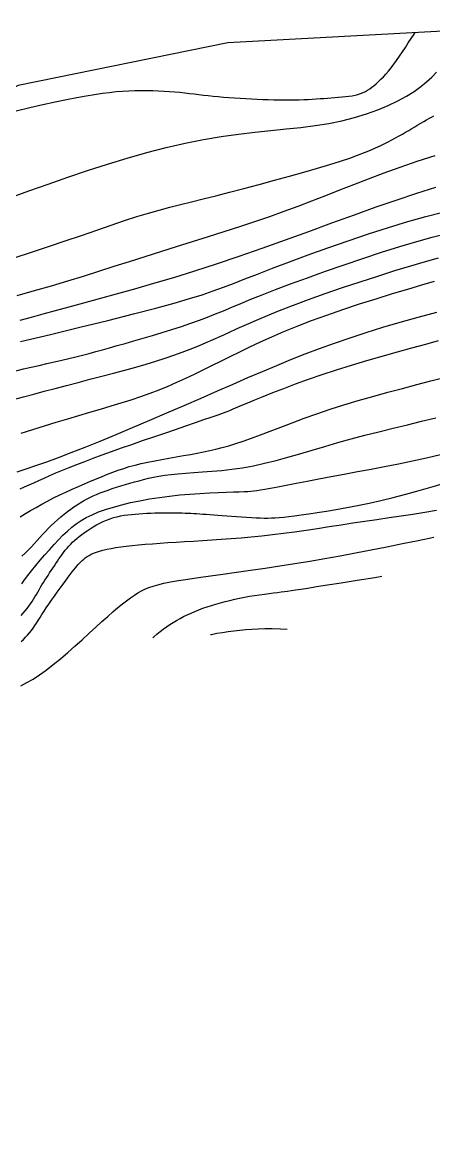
# Model space of a CAD drawing. Header units: metres. Extents: x 241192 to 243846, y 277833 to 281228.
# Drawn here: x 243534.9 to 243558.6, y 281125 to 281189.3 of the extents above; entities that cross this region are included whole.
import ezdxf

# ---------------------------------------------------------------- set-up
doc = ezdxf.new("R2010")
doc.units = ezdxf.units.M
for name, color, linetype in [('TERRAIN_BOUNDARY', 6, 'Continuous'), ('TERRAIN_CONTOUR_1M', 3, 'Continuous'), ('TERRAIN_CONTOUR_5M_SUPPLEMENT', 4, 'Continuous')]:
    doc.layers.add(name, color=color, linetype=linetype)

msp = doc.modelspace()

# ---------------------------------------------------------------- linework, layer by layer
at = {"layer": 'TERRAIN_BOUNDARY'}
msp.add_polyline3d([(243568.34, 281189.293, 0), (243546.752, 281188.108, 0), (243534.671, 281185.651, 0), (243522.419, 281179.845, 0), (243506.438, 281172.271, 0), (243473.137, 281143.03, 0), (243471.37, 281141.478, 0), (243464.986, 281141.97, 0), (243460.588, 281136.439, 0), (243457.141, 281129.23, 0), (243461.316, 281123.498, 0), (243446.601, 281082.142, 0)], dxfattribs=at)
at = {"layer": 'TERRAIN_CONTOUR_1M'}
for points in [[(243534.567, 281184.201, 1), (243535.35, 281184.389, 1), (243536.101, 281184.56, 1), (243536.809, 281184.715, 1), (243537.463, 281184.85, 1), (243538.056, 281184.967, 1), (243538.592, 281185.065, 1), (243539.079, 281185.146, 1), (243539.524, 281185.211, 1), (243539.936, 281185.263, 1), (243540.323, 281185.303, 1), (243540.69, 281185.332, 1), (243541.048, 281185.352, 1), (243541.401, 281185.364, 1), (243541.751, 281185.37, 1), (243542.095, 281185.369, 1), (243542.433, 281185.363, 1), (243542.763, 281185.351, 1), (243543.084, 281185.335, 1), (243543.395, 281185.315, 1), (243543.695, 281185.291, 1), (243543.983, 281185.264, 1), (243544.261, 281185.236, 1), (243544.532, 281185.205, 1), (243544.8, 281185.173, 1), (243545.068, 281185.141, 1), (243545.338, 281185.109, 1), (243545.613, 281185.077, 1), (243545.897, 281185.046, 1), (243546.191, 281185.017, 1), (243546.496, 281184.99, 1), (243546.808, 281184.965, 1), (243547.127, 281184.942, 1), (243547.45, 281184.92, 1), (243547.776, 281184.901, 1), (243548.103, 281184.884, 1), (243548.429, 281184.869, 1), (243548.754, 281184.856, 1), (243549.075, 281184.846, 1), (243549.391, 281184.838, 1), (243549.7, 281184.833, 1), (243550.003, 281184.83, 1), (243550.296, 281184.83, 1), (243550.58, 281184.833, 1), (243550.852, 281184.838, 1), (243551.112, 281184.847, 1), (243551.361, 281184.857, 1), (243551.6, 281184.87, 1), (243551.831, 281184.884, 1), (243552.054, 281184.9, 1), (243552.273, 281184.916, 1), (243552.487, 281184.932, 1), (243552.699, 281184.949, 1), (243552.909, 281184.964, 1), (243553.117, 281184.981, 1), (243553.321, 281184.999, 1), (243553.52, 281185.019, 1), (243553.712, 281185.043, 1), (243553.896, 281185.071, 1), (243554.071, 281185.104, 1), (243554.235, 281185.144, 1), (243554.387, 281185.192, 1), (243554.53, 281185.247, 1), (243554.665, 281185.31, 1), (243554.794, 281185.382, 1), (243554.919, 281185.463, 1), (243555.042, 281185.553, 1), (243555.166, 281185.652, 1), (243555.293, 281185.762, 1), (243555.424, 281185.882, 1), (243555.559, 281186.013, 1), (243555.699, 281186.157, 1), (243555.843, 281186.314, 1), (243555.991, 281186.486, 1), (243556.144, 281186.674, 1), (243556.301, 281186.879, 1), (243556.461, 281187.101, 1), (243556.626, 281187.341, 1), (243556.794, 281187.594, 1), (243556.964, 281187.854, 1), (243557.135, 281188.116, 1), (243557.305, 281188.372, 1), (243557.475, 281188.618, 1), (243557.535, 281188.7, 1)], [(243534.193, 281179.196, 2), (243535.292, 281179.589, 2), (243536.402, 281179.983, 2), (243537.528, 281180.373, 2), (243538.667, 281180.755, 2), (243539.81, 281181.122, 2), (243540.951, 281181.47, 2), (243542.082, 281181.793, 2), (243543.196, 281182.085, 2), (243544.287, 281182.342, 2), (243545.346, 281182.558, 2), (243546.369, 281182.73, 2), (243547.355, 281182.865, 2), (243548.305, 281182.974, 2), (243549.22, 281183.067, 2), (243550.102, 281183.153, 2), (243550.951, 281183.242, 2), (243551.769, 281183.345, 2), (243552.557, 281183.472, 2), (243553.315, 281183.63, 2), (243554.04, 281183.817, 2), (243554.727, 281184.029, 2), (243555.374, 281184.262, 2), (243555.975, 281184.512, 2), (243556.527, 281184.774, 2), (243557.026, 281185.044, 2), (243557.467, 281185.318, 2), (243557.85, 281185.593, 2), (243558.184, 281185.868, 2), (243558.483, 281186.144, 2), (243558.759, 281186.421, 2)], [(243534.452, 281175.735, 3), (243535.449, 281176.054, 3), (243536.431, 281176.381, 3), (243537.389, 281176.708, 3), (243538.314, 281177.029, 3), (243539.198, 281177.336, 3), (243540.03, 281177.622, 3), (243540.804, 281177.881, 3), (243541.514, 281178.107, 3), (243542.173, 281178.305, 3), (243542.799, 281178.483, 3), (243543.409, 281178.647, 3), (243544.022, 281178.805, 3), (243544.653, 281178.964, 3), (243545.322, 281179.13, 3), (243546.045, 281179.312, 3), (243546.834, 281179.513, 3), (243547.674, 281179.732, 3), (243548.544, 281179.963, 3), (243549.423, 281180.2, 3), (243550.291, 281180.438, 3), (243551.126, 281180.673, 3), (243551.907, 281180.899, 3), (243552.613, 281181.111, 3), (243553.229, 281181.305, 3), (243553.76, 281181.482, 3), (243554.217, 281181.643, 3), (243554.609, 281181.792, 3), (243554.948, 281181.93, 3), (243555.244, 281182.06, 3), (243555.507, 281182.183, 3), (243555.747, 281182.302, 3), (243555.975, 281182.418, 3), (243556.192, 281182.532, 3), (243556.399, 281182.644, 3), (243556.599, 281182.754, 3), (243556.791, 281182.863, 3), (243556.978, 281182.97, 3), (243557.16, 281183.076, 3), (243557.338, 281183.181, 3), (243557.514, 281183.284, 3), (243557.687, 281183.386, 3), (243557.856, 281183.486, 3), (243558.019, 281183.582, 3), (243558.175, 281183.673, 3), (243558.324, 281183.76, 3), (243558.465, 281183.841, 3), (243558.596, 281183.915, 3)], [(243534.614, 281173.574, 4), (243535.624, 281173.852, 4), (243536.592, 281174.131, 4), (243537.527, 281174.41, 4), (243538.436, 281174.689, 4), (243539.328, 281174.969, 4), (243540.211, 281175.25, 4), (243541.093, 281175.532, 4), (243541.982, 281175.814, 4), (243542.884, 281176.098, 4), (243543.796, 281176.382, 4), (243544.712, 281176.668, 4), (243545.627, 281176.955, 4), (243546.535, 281177.244, 4), (243547.43, 281177.535, 4), (243548.306, 281177.828, 4), (243549.159, 281178.123, 4), (243549.985, 281178.42, 4), (243550.791, 281178.72, 4), (243551.587, 281179.024, 4), (243552.381, 281179.332, 4), (243553.184, 281179.645, 4), (243554.004, 281179.964, 4), (243554.851, 281180.289, 4), (243555.735, 281180.621, 4), (243556.664, 281180.959, 4), (243557.643, 281181.297, 4), (243558.677, 281181.629, 4)], [(243534.819, 281170.921, 6), (243536.542, 281171.328, 6), (243538.233, 281171.736, 6), (243539.841, 281172.134, 6), (243541.314, 281172.507, 6), (243542.6, 281172.843, 6), (243543.665, 281173.134, 6), (243544.538, 281173.386, 6), (243545.268, 281173.613, 6), (243545.904, 281173.828, 6), (243546.492, 281174.041, 6), (243547.081, 281174.267, 6), (243547.718, 281174.518, 6), (243548.452, 281174.805, 6), (243549.318, 281175.137, 6), (243550.301, 281175.507, 6), (243551.372, 281175.902, 6), (243552.506, 281176.309, 6), (243553.673, 281176.716, 6), (243554.847, 281177.112, 6), (243556, 281177.484, 6), (243557.103, 281177.82, 6), (243558.139, 281178.11, 6), (243559.124, 281178.358, 6)], [(243534.539, 281169.234, 7), (243534.984, 281169.338, 7), (243535.432, 281169.441, 7), (243535.88, 281169.544, 7), (243536.325, 281169.645, 7), (243536.762, 281169.746, 7), (243537.188, 281169.845, 7), (243537.599, 281169.943, 7), (243537.994, 281170.04, 7), (243538.378, 281170.137, 7), (243538.757, 281170.236, 7), (243539.14, 281170.338, 7), (243539.532, 281170.446, 7), (243539.941, 281170.56, 7), (243540.374, 281170.682, 7), (243540.838, 281170.814, 7), (243541.338, 281170.957, 7), (243541.866, 281171.11, 7), (243542.413, 281171.271, 7), (243542.97, 281171.439, 7), (243543.528, 281171.612, 7), (243544.077, 281171.788, 7), (243544.607, 281171.966, 7), (243545.11, 281172.144, 7), (243545.581, 281172.322, 7), (243546.034, 281172.503, 7), (243546.489, 281172.691, 7), (243546.966, 281172.892, 7), (243547.485, 281173.11, 7), (243548.064, 281173.349, 7), (243548.725, 281173.615, 7), (243549.485, 281173.91, 7), (243550.358, 281174.239, 7), (243551.324, 281174.592, 7), (243552.358, 281174.961, 7), (243553.433, 281175.334, 7), (243554.522, 281175.703, 7), (243555.6, 281176.056, 7), (243556.64, 281176.384, 7), (243557.616, 281176.676, 7), (243558.51, 281176.926, 7), (243559.342, 281177.136, 7)], [(243534.412, 281167.576, 8), (243534.983, 281167.729, 8), (243535.57, 281167.888, 8), (243536.177, 281168.052, 8), (243536.806, 281168.221, 8), (243537.458, 281168.392, 8), (243538.127, 281168.567, 8), (243538.805, 281168.743, 8), (243539.483, 281168.92, 8), (243540.155, 281169.098, 8), (243540.811, 281169.275, 8), (243541.443, 281169.45, 8), (243542.045, 281169.624, 8), (243542.609, 281169.795, 8), (243543.138, 281169.964, 8), (243543.64, 281170.134, 8), (243544.117, 281170.305, 8), (243544.577, 281170.479, 8), (243545.025, 281170.657, 8), (243545.465, 281170.842, 8), (243545.904, 281171.034, 8), (243546.347, 281171.235, 8), (243546.806, 281171.446, 8), (243547.291, 281171.669, 8), (243547.815, 281171.905, 8), (243548.388, 281172.157, 8), (243549.022, 281172.425, 8), (243549.728, 281172.711, 8), (243550.518, 281173.016, 8), (243551.398, 281173.34, 8), (243552.348, 281173.678, 8), (243553.344, 281174.02, 8), (243554.36, 281174.36, 8), (243555.371, 281174.689, 8), (243556.353, 281174.999, 8), (243557.28, 281175.283, 8), (243558.128, 281175.532, 8), (243558.881, 281175.741, 8)], [(243534.855, 281165.635, 9), (243535.522, 281165.846, 9), (243536.195, 281166.058, 9), (243536.867, 281166.268, 9), (243537.53, 281166.472, 9), (243538.178, 281166.666, 9), (243538.809, 281166.852, 9), (243539.424, 281167.033, 9), (243540.024, 281167.211, 9), (243540.608, 281167.388, 9), (243541.177, 281167.567, 9), (243541.731, 281167.751, 9), (243542.27, 281167.943, 9), (243542.796, 281168.144, 9), (243543.31, 281168.354, 9), (243543.817, 281168.573, 9), (243544.32, 281168.801, 9), (243544.821, 281169.037, 9), (243545.324, 281169.282, 9), (243545.833, 281169.534, 9), (243546.351, 281169.794, 9), (243546.882, 281170.06, 9), (243547.432, 281170.334, 9), (243548.009, 281170.615, 9), (243548.62, 281170.903, 9), (243549.272, 281171.197, 9), (243549.973, 281171.498, 9), (243550.731, 281171.806, 9), (243551.552, 281172.121, 9), (243552.438, 281172.442, 9), (243553.372, 281172.763, 9), (243554.329, 281173.079, 9), (243555.286, 281173.385, 9), (243556.22, 281173.675, 9), (243557.106, 281173.942, 9), (243557.92, 281174.182, 9), (243558.64, 281174.388, 9)], [(243534.794, 281162.43, 11), (243535.046, 281162.545, 11), (243535.307, 281162.665, 11), (243535.58, 281162.791, 11), (243535.868, 281162.922, 11), (243536.173, 281163.06, 11), (243536.498, 281163.203, 11), (243536.845, 281163.353, 11), (243537.219, 281163.509, 11), (243537.62, 281163.672, 11), (243538.05, 281163.841, 11), (243538.508, 281164.017, 11), (243538.994, 281164.2, 11), (243539.509, 281164.389, 11), (243540.051, 281164.585, 11), (243540.621, 281164.789, 11), (243541.218, 281164.999, 11), (243541.841, 281165.215, 11), (243542.478, 281165.434, 11), (243543.114, 281165.652, 11), (243543.735, 281165.863, 11), (243544.327, 281166.065, 11), (243544.876, 281166.252, 11), (243545.368, 281166.42, 11), (243545.789, 281166.564, 11), (243546.13, 281166.684, 11), (243546.407, 281166.783, 11), (243546.64, 281166.87, 11), (243546.851, 281166.952, 11), (243547.061, 281167.038, 11), (243547.29, 281167.133, 11), (243547.559, 281167.247, 11), (243547.89, 281167.387, 11), (243548.299, 281167.558, 11), (243548.785, 281167.757, 11), (243549.342, 281167.98, 11), (243549.964, 281168.223, 11), (243550.646, 281168.48, 11), (243551.382, 281168.747, 11), (243552.167, 281169.019, 11), (243552.995, 281169.291, 11), (243553.858, 281169.56, 11), (243554.741, 281169.822, 11), (243555.628, 281170.077, 11), (243556.502, 281170.32, 11), (243557.345, 281170.552, 11), (243558.142, 281170.768, 11), (243558.875, 281170.968, 11)], [(243534.797, 281160.835, 12), (243535.092, 281161.012, 12), (243535.396, 281161.192, 12), (243535.71, 281161.373, 12), (243536.033, 281161.554, 12), (243536.368, 281161.733, 12), (243536.713, 281161.911, 12), (243537.066, 281162.085, 12), (243537.425, 281162.255, 12), (243537.785, 281162.42, 12), (243538.144, 281162.58, 12), (243538.499, 281162.735, 12), (243538.845, 281162.882, 12), (243539.181, 281163.023, 12), (243539.504, 281163.156, 12), (243539.818, 281163.281, 12), (243540.127, 281163.399, 12), (243540.437, 281163.51, 12), (243540.75, 281163.616, 12), (243541.073, 281163.715, 12), (243541.41, 281163.808, 12), (243541.765, 281163.896, 12), (243542.142, 281163.98, 12), (243542.537, 281164.059, 12), (243542.944, 281164.135, 12), (243543.358, 281164.209, 12), (243543.774, 281164.28, 12), (243544.186, 281164.35, 12), (243544.589, 281164.42, 12), (243544.977, 281164.49, 12), (243545.348, 281164.562, 12), (243545.708, 281164.637, 12), (243546.064, 281164.72, 12), (243546.427, 281164.813, 12), (243546.804, 281164.92, 12), (243547.204, 281165.044, 12), (243547.635, 281165.188, 12), (243548.107, 281165.356, 12), (243548.626, 281165.549, 12), (243549.191, 281165.764, 12), (243549.8, 281165.997, 12), (243550.451, 281166.243, 12), (243551.142, 281166.498, 12), (243551.87, 281166.758, 12), (243552.633, 281167.018, 12), (243553.429, 281167.274, 12), (243554.253, 281167.522, 12), (243555.097, 281167.762, 12), (243555.947, 281167.994, 12), (243556.793, 281168.219, 12), (243557.623, 281168.438, 12), (243558.426, 281168.649, 12), (243559.189, 281168.855, 12)], [(243534.895, 281158.56, 13), (243535.086, 281158.742, 13), (243535.266, 281158.924, 13), (243535.438, 281159.103, 13), (243535.602, 281159.281, 13), (243535.763, 281159.458, 13), (243535.921, 281159.634, 13), (243536.08, 281159.808, 13), (243536.242, 281159.981, 13), (243536.408, 281160.153, 13), (243536.582, 281160.324, 13), (243536.762, 281160.493, 13), (243536.946, 281160.659, 13), (243537.133, 281160.821, 13), (243537.322, 281160.977, 13), (243537.512, 281161.127, 13), (243537.7, 281161.269, 13), (243537.886, 281161.401, 13), (243538.068, 281161.525, 13), (243538.249, 281161.639, 13), (243538.429, 281161.745, 13), (243538.612, 281161.845, 13), (243538.798, 281161.939, 13), (243538.99, 281162.029, 13), (243539.19, 281162.116, 13), (243539.4, 281162.2, 13), (243539.621, 281162.284, 13), (243539.853, 281162.367, 13), (243540.093, 281162.448, 13), (243540.341, 281162.528, 13), (243540.594, 281162.607, 13), (243540.851, 281162.685, 13), (243541.111, 281162.761, 13), (243541.372, 281162.835, 13), (243541.634, 281162.908, 13), (243541.9, 281162.978, 13), (243542.176, 281163.045, 13), (243542.466, 281163.108, 13), (243542.776, 281163.167, 13), (243543.111, 281163.221, 13), (243543.475, 281163.268, 13), (243543.874, 281163.309, 13), (243544.311, 281163.344, 13), (243544.784, 281163.376, 13), (243545.291, 281163.41, 13), (243545.829, 281163.451, 13), (243546.393, 281163.502, 13), (243546.981, 281163.569, 13), (243547.591, 281163.656, 13), (243548.218, 281163.768, 13), (243548.861, 281163.907, 13), (243549.519, 281164.071, 13), (243550.194, 281164.255, 13), (243550.886, 281164.454, 13), (243551.596, 281164.664, 13), (243552.326, 281164.88, 13), (243553.076, 281165.098, 13), (243553.846, 281165.313, 13), (243554.638, 281165.522, 13), (243555.445, 281165.726, 13), (243556.262, 281165.926, 13), (243557.083, 281166.126, 13), (243557.901, 281166.327, 13), (243558.71, 281166.531, 13)], [(243534.88, 281156.975, 14), (243535.041, 281157.199, 14), (243535.232, 281157.451, 14), (243535.449, 281157.727, 14), (243535.687, 281158.02, 14), (243535.94, 281158.323, 14), (243536.204, 281158.631, 14), (243536.472, 281158.935, 14), (243536.74, 281159.23, 14), (243537.003, 281159.51, 14), (243537.257, 281159.767, 14), (243537.507, 281160.005, 14), (243537.759, 281160.223, 14), (243538.021, 281160.425, 14), (243538.299, 281160.612, 14), (243538.6, 281160.787, 14), (243538.931, 281160.95, 14), (243539.299, 281161.105, 14), (243539.708, 281161.252, 14), (243540.156, 281161.392, 14), (243540.637, 281161.522, 14), (243541.149, 281161.644, 14), (243541.685, 281161.755, 14), (243542.241, 281161.856, 14), (243542.813, 281161.945, 14), (243543.395, 281162.021, 14), (243543.983, 281162.084, 14), (243544.567, 281162.135, 14), (243545.137, 281162.176, 14), (243545.681, 281162.208, 14), (243546.191, 281162.232, 14), (243546.655, 281162.249, 14), (243547.064, 281162.262, 14), (243547.406, 281162.271, 14), (243547.677, 281162.279, 14), (243547.893, 281162.287, 14), (243548.074, 281162.298, 14), (243548.243, 281162.314, 14), (243548.419, 281162.338, 14), (243548.624, 281162.372, 14), (243548.879, 281162.419, 14), (243549.205, 281162.481, 14), (243549.618, 281162.56, 14), (243550.112, 281162.655, 14), (243550.678, 281162.763, 14), (243551.305, 281162.882, 14), (243551.982, 281163.01, 14), (243552.699, 281163.146, 14), (243553.446, 281163.286, 14), (243554.212, 281163.429, 14), (243554.987, 281163.573, 14), (243555.772, 281163.721, 14), (243556.564, 281163.876, 14), (243557.366, 281164.041, 14), (243558.175, 281164.22, 14), (243558.992, 281164.414, 14)], [(243534.843, 281153.644, 16), (243534.975, 281153.765, 16), (243535.101, 281153.891, 16), (243535.221, 281154.02, 16), (243535.335, 281154.153, 16), (243535.442, 281154.289, 16), (243535.543, 281154.426, 16), (243535.64, 281154.567, 16), (243535.736, 281154.713, 16), (243535.834, 281154.866, 16), (243535.935, 281155.028, 16), (243536.045, 281155.201, 16), (243536.164, 281155.387, 16), (243536.295, 281155.587, 16), (243536.441, 281155.803, 16), (243536.598, 281156.03, 16), (243536.762, 281156.264, 16), (243536.93, 281156.498, 16), (243537.097, 281156.729, 16), (243537.259, 281156.951, 16), (243537.413, 281157.159, 16), (243537.553, 281157.347, 16), (243537.678, 281157.513, 16), (243537.789, 281157.657, 16), (243537.887, 281157.784, 16), (243537.976, 281157.894, 16), (243538.059, 281157.992, 16), (243538.136, 281158.081, 16), (243538.212, 281158.162, 16), (243538.288, 281158.24, 16), (243538.367, 281158.317, 16), (243538.451, 281158.392, 16), (243538.542, 281158.466, 16), (243538.643, 281158.538, 16), (243538.755, 281158.608, 16), (243538.88, 281158.675, 16), (243539.021, 281158.739, 16), (243539.18, 281158.8, 16), (243539.359, 281158.858, 16), (243539.559, 281158.912, 16), (243539.78, 281158.963, 16), (243540.024, 281159.01, 16), (243540.29, 281159.055, 16), (243540.581, 281159.097, 16), (243540.896, 281159.137, 16), (243541.236, 281159.175, 16), (243541.602, 281159.211, 16), (243541.992, 281159.245, 16), (243542.406, 281159.278, 16), (243542.841, 281159.309, 16), (243543.296, 281159.34, 16), (243543.77, 281159.371, 16), (243544.26, 281159.402, 16), (243544.766, 281159.433, 16), (243545.286, 281159.464, 16), (243545.82, 281159.498, 16), (243546.367, 281159.534, 16), (243546.929, 281159.575, 16), (243547.504, 281159.621, 16), (243548.094, 281159.674, 16), (243548.697, 281159.734, 16), (243549.315, 281159.804, 16), (243549.946, 281159.883, 16), (243550.59, 281159.97, 16), (243551.245, 281160.065, 16), (243551.91, 281160.164, 16), (243552.583, 281160.267, 16), (243553.263, 281160.372, 16), (243553.949, 281160.477, 16), (243554.639, 281160.581, 16), (243555.331, 281160.682, 16), (243556.024, 281160.782, 16), (243556.715, 281160.882, 16), (243557.402, 281160.986, 16), (243558.082, 281161.095, 16), (243558.753, 281161.212, 16)], [(243534.83, 281151.106, 17), (243535.179, 281151.282, 17), (243535.538, 281151.49, 17), (243535.91, 281151.731, 17), (243536.296, 281152.007, 17), (243536.698, 281152.318, 17), (243537.11, 281152.657, 17), (243537.528, 281153.015, 17), (243537.946, 281153.384, 17), (243538.357, 281153.755, 17), (243538.757, 281154.12, 17), (243539.139, 281154.47, 17), (243539.498, 281154.797, 17), (243539.83, 281155.093, 17), (243540.135, 281155.359, 17), (243540.417, 281155.598, 17), (243540.678, 281155.811, 17), (243540.922, 281156, 17), (243541.15, 281156.167, 17), (243541.366, 281156.315, 17), (243541.571, 281156.446, 17), (243541.772, 281156.561, 17), (243541.976, 281156.664, 17), (243542.195, 281156.756, 17), (243542.441, 281156.841, 17), (243542.724, 281156.921, 17), (243543.056, 281156.998, 17), (243543.447, 281157.075, 17), (243543.909, 281157.154, 17), (243544.449, 281157.239, 17), (243545.062, 281157.328, 17), (243545.738, 281157.424, 17), (243546.467, 281157.526, 17), (243547.241, 281157.634, 17), (243548.051, 281157.748, 17), (243548.886, 281157.87, 17), (243549.737, 281157.999, 17), (243550.597, 281158.136, 17), (243551.464, 281158.28, 17), (243552.338, 281158.432, 17), (243553.217, 281158.589, 17), (243554.102, 281158.754, 17), (243554.993, 281158.924, 17), (243555.889, 281159.1, 17), (243556.79, 281159.282, 17), (243557.694, 281159.469, 17), (243558.595, 281159.661, 17)], [(243542.426, 281153.871, 18), (243542.486, 281153.923, 18), (243542.664, 281154.072, 18), (243542.844, 281154.217, 18), (243543.027, 281154.357, 18), (243543.213, 281154.492, 18), (243543.402, 281154.622, 18), (243543.594, 281154.746, 18), (243543.791, 281154.865, 18), (243543.992, 281154.979, 18), (243544.198, 281155.087, 18), (243544.41, 281155.19, 18), (243544.626, 281155.288, 18), (243544.849, 281155.382, 18), (243545.078, 281155.472, 18), (243545.313, 281155.559, 18), (243545.555, 281155.643, 18), (243545.804, 281155.725, 18), (243546.059, 281155.803, 18), (243546.321, 281155.879, 18), (243546.589, 281155.951, 18), (243546.862, 281156.019, 18), (243547.14, 281156.084, 18), (243547.422, 281156.144, 18), (243547.709, 281156.2, 18), (243547.998, 281156.252, 18), (243548.288, 281156.299, 18), (243548.574, 281156.342, 18), (243548.852, 281156.381, 18), (243549.118, 281156.417, 18), (243549.37, 281156.449, 18), (243549.602, 281156.478, 18), (243549.812, 281156.504, 18), (243550, 281156.528, 18), (243550.185, 281156.553, 18), (243550.388, 281156.582, 18), (243550.633, 281156.618, 18), (243550.943, 281156.666, 18), (243551.341, 281156.728, 18), (243551.849, 281156.808, 18), (243552.49, 281156.909, 18), (243553.277, 281157.034, 18), (243554.192, 281157.178, 18), (243555.204, 281157.339, 18), (243555.61, 281157.404, 18)], [(243545.747, 281154.044, 19), (243545.81, 281154.058, 19), (243546.118, 281154.121, 19), (243546.437, 281154.177, 19), (243546.765, 281154.227, 19), (243547.1, 281154.27, 19), (243547.439, 281154.308, 19), (243547.781, 281154.34, 19), (243548.126, 281154.366, 19), (243548.485, 281154.385, 19), (243548.871, 281154.395, 19), (243549.299, 281154.393, 19), (243549.781, 281154.378, 19), (243550.154, 281154.358, 19)]]:
    msp.add_polyline3d(points, dxfattribs=at)
at = {"layer": 'TERRAIN_CONTOUR_5M_SUPPLEMENT'}
for points in [[(243534.794, 281172.146, 5), (243535.44, 281172.32, 5), (243536.115, 281172.506, 5), (243536.833, 281172.705, 5), (243537.609, 281172.918, 5), (243538.453, 281173.147, 5), (243539.366, 281173.394, 5), (243540.344, 281173.662, 5), (243541.384, 281173.953, 5), (243542.483, 281174.269, 5), (243543.636, 281174.612, 5), (243544.841, 281174.986, 5), (243546.094, 281175.391, 5), (243547.39, 281175.83, 5), (243548.716, 281176.294, 5), (243550.058, 281176.773, 5), (243551.401, 281177.259, 5), (243552.73, 281177.743, 5), (243554.031, 281178.214, 5), (243555.289, 281178.663, 5), (243556.489, 281179.081, 5), (243557.624, 281179.46, 5), (243558.713, 281179.801, 5)], [(243534.612, 281163.415, 10), (243535.132, 281163.587, 10), (243535.7, 281163.78, 10), (243536.319, 281163.999, 10), (243536.994, 281164.245, 10), (243537.728, 281164.522, 10), (243538.527, 281164.834, 10), (243539.391, 281165.182, 10), (243540.309, 281165.561, 10), (243541.266, 281165.963, 10), (243542.249, 281166.382, 10), (243543.243, 281166.809, 10), (243544.233, 281167.239, 10), (243545.206, 281167.663, 10), (243546.146, 281168.073, 10), (243547.044, 281168.466, 10), (243547.905, 281168.841, 10), (243548.741, 281169.199, 10), (243549.561, 281169.544, 10), (243550.375, 281169.878, 10), (243551.194, 281170.202, 10), (243552.028, 281170.519, 10), (243552.888, 281170.831, 10), (243553.781, 281171.14, 10), (243554.71, 281171.444, 10), (243555.674, 281171.744, 10), (243556.674, 281172.037, 10), (243557.709, 281172.324, 10), (243558.779, 281172.603, 10)], [(243534.854, 281155.143, 15), (243534.969, 281155.276, 15), (243535.08, 281155.411, 15), (243535.186, 281155.548, 15), (243535.286, 281155.685, 15), (243535.382, 281155.822, 15), (243535.473, 281155.958, 15), (243535.559, 281156.094, 15), (243535.642, 281156.229, 15), (243535.723, 281156.363, 15), (243535.803, 281156.498, 15), (243535.883, 281156.633, 15), (243535.963, 281156.769, 15), (243536.045, 281156.905, 15), (243536.13, 281157.042, 15), (243536.217, 281157.18, 15), (243536.306, 281157.318, 15), (243536.397, 281157.456, 15), (243536.487, 281157.594, 15), (243536.579, 281157.731, 15), (243536.669, 281157.868, 15), (243536.759, 281158.003, 15), (243536.848, 281158.137, 15), (243536.936, 281158.269, 15), (243537.024, 281158.4, 15), (243537.112, 281158.529, 15), (243537.202, 281158.655, 15), (243537.295, 281158.779, 15), (243537.39, 281158.901, 15), (243537.488, 281159.02, 15), (243537.591, 281159.136, 15), (243537.699, 281159.251, 15), (243537.813, 281159.363, 15), (243537.933, 281159.474, 15), (243538.06, 281159.584, 15), (243538.195, 281159.694, 15), (243538.338, 281159.805, 15), (243538.491, 281159.916, 15), (243538.653, 281160.028, 15), (243538.824, 281160.14, 15), (243539.003, 281160.251, 15), (243539.188, 281160.357, 15), (243539.379, 281160.459, 15), (243539.573, 281160.553, 15), (243539.77, 281160.64, 15), (243539.969, 281160.715, 15), (243540.169, 281160.78, 15), (243540.37, 281160.834, 15), (243540.572, 281160.878, 15), (243540.777, 281160.915, 15), (243540.984, 281160.944, 15), (243541.195, 281160.968, 15), (243541.41, 281160.988, 15), (243541.63, 281161.004, 15), (243541.854, 281161.018, 15), (243542.082, 281161.03, 15), (243542.31, 281161.041, 15), (243542.538, 281161.049, 15), (243542.763, 281161.056, 15), (243542.982, 281161.061, 15), (243543.194, 281161.064, 15), (243543.397, 281161.065, 15), (243543.589, 281161.064, 15), (243543.772, 281161.061, 15), (243543.947, 281161.057, 15), (243544.116, 281161.051, 15), (243544.282, 281161.045, 15), (243544.447, 281161.037, 15), (243544.612, 281161.028, 15), (243544.779, 281161.019, 15), (243544.95, 281161.009, 15), (243545.128, 281160.999, 15), (243545.313, 281160.988, 15), (243545.507, 281160.975, 15), (243545.713, 281160.962, 15), (243545.932, 281160.947, 15), (243546.165, 281160.931, 15), (243546.414, 281160.912, 15), (243546.681, 281160.892, 15), (243546.96, 281160.871, 15), (243547.247, 281160.85, 15), (243547.536, 281160.829, 15), (243547.823, 281160.809, 15), (243548.102, 281160.792, 15), (243548.368, 281160.777, 15), (243548.615, 281160.766, 15), (243548.842, 281160.759, 15), (243549.054, 281160.758, 15), (243549.263, 281160.762, 15), (243549.478, 281160.773, 15), (243549.708, 281160.79, 15), (243549.963, 281160.815, 15), (243550.253, 281160.847, 15), (243550.587, 281160.889, 15), (243550.974, 281160.939, 15), (243551.411, 281161, 15), (243551.895, 281161.071, 15), (243552.421, 281161.154, 15), (243552.986, 281161.25, 15), (243553.586, 281161.358, 15), (243554.217, 281161.481, 15), (243554.875, 281161.619, 15), (243555.558, 281161.773, 15), (243556.265, 281161.944, 15), (243557, 281162.133, 15), (243557.765, 281162.343, 15), (243558.561, 281162.575, 15), (243559.391, 281162.829, 15)]]:
    msp.add_polyline3d(points, dxfattribs=at)

doc.saveas('drawing.dxf')
